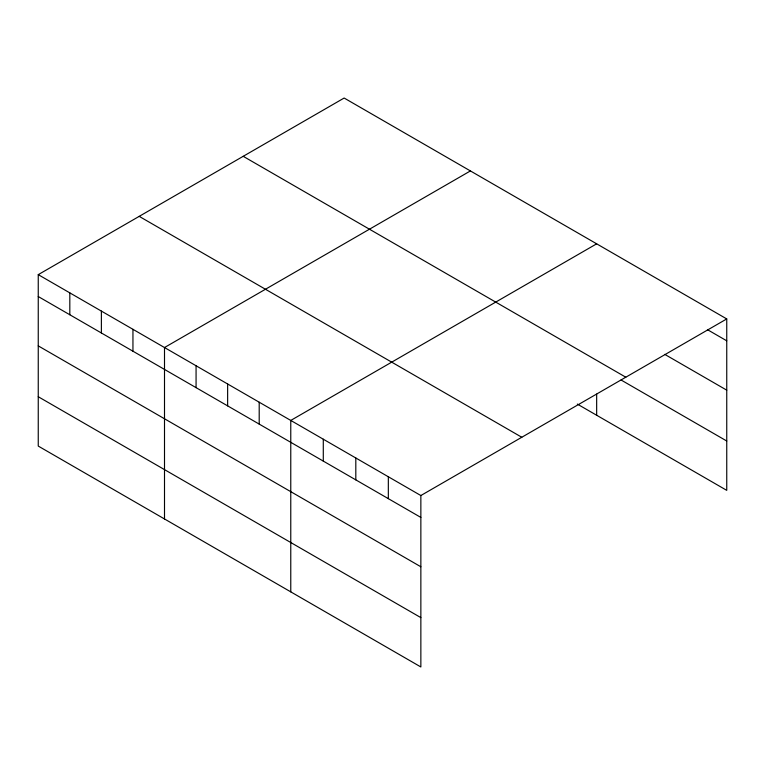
<?xml version="1.0" encoding="UTF-8"?>
<svg xmlns="http://www.w3.org/2000/svg" width="765" height="765" viewBox="0 0 765 765"><rect width="100%" height="100%" fill="white"/><g stroke="black" fill="none" stroke-linecap="round" stroke-linejoin="round"><path stroke-width="1.15" d="M38.25 274.645L420.855 495.538L420.855 666.965L38.25 446.072L38.25 274.645L344.145 98.035L726.75 318.928L726.75 490.355L577.317 404.083M470.408 170.93L164.504 347.54L164.504 518.966M596.662 243.825L290.767 420.434L290.767 591.861M420.855 495.538L726.75 318.928M707.443 329.667L726.75 340.817M664.756 354.367L726.75 390.16M243.203 156.309L625.799 377.202M621.056 379.985L726.75 441.013M139.201 216.361L521.797 437.255M38.25 296.533L420.855 517.427M38.25 345.876L420.855 566.769M38.25 396.729L420.855 617.623M596.662 394.109L596.662 415.252M388.333 476.758L388.333 498.646M355.811 457.986L355.811 479.875M323.289 439.206L323.289 461.094M259.201 402.208L259.201 424.097M227.635 383.982L227.635 405.871M196.07 365.756L196.07 387.645M132.947 329.313L132.947 351.202M101.382 311.087L101.382 332.976M69.816 292.861L69.816 314.75"/></g></svg>
